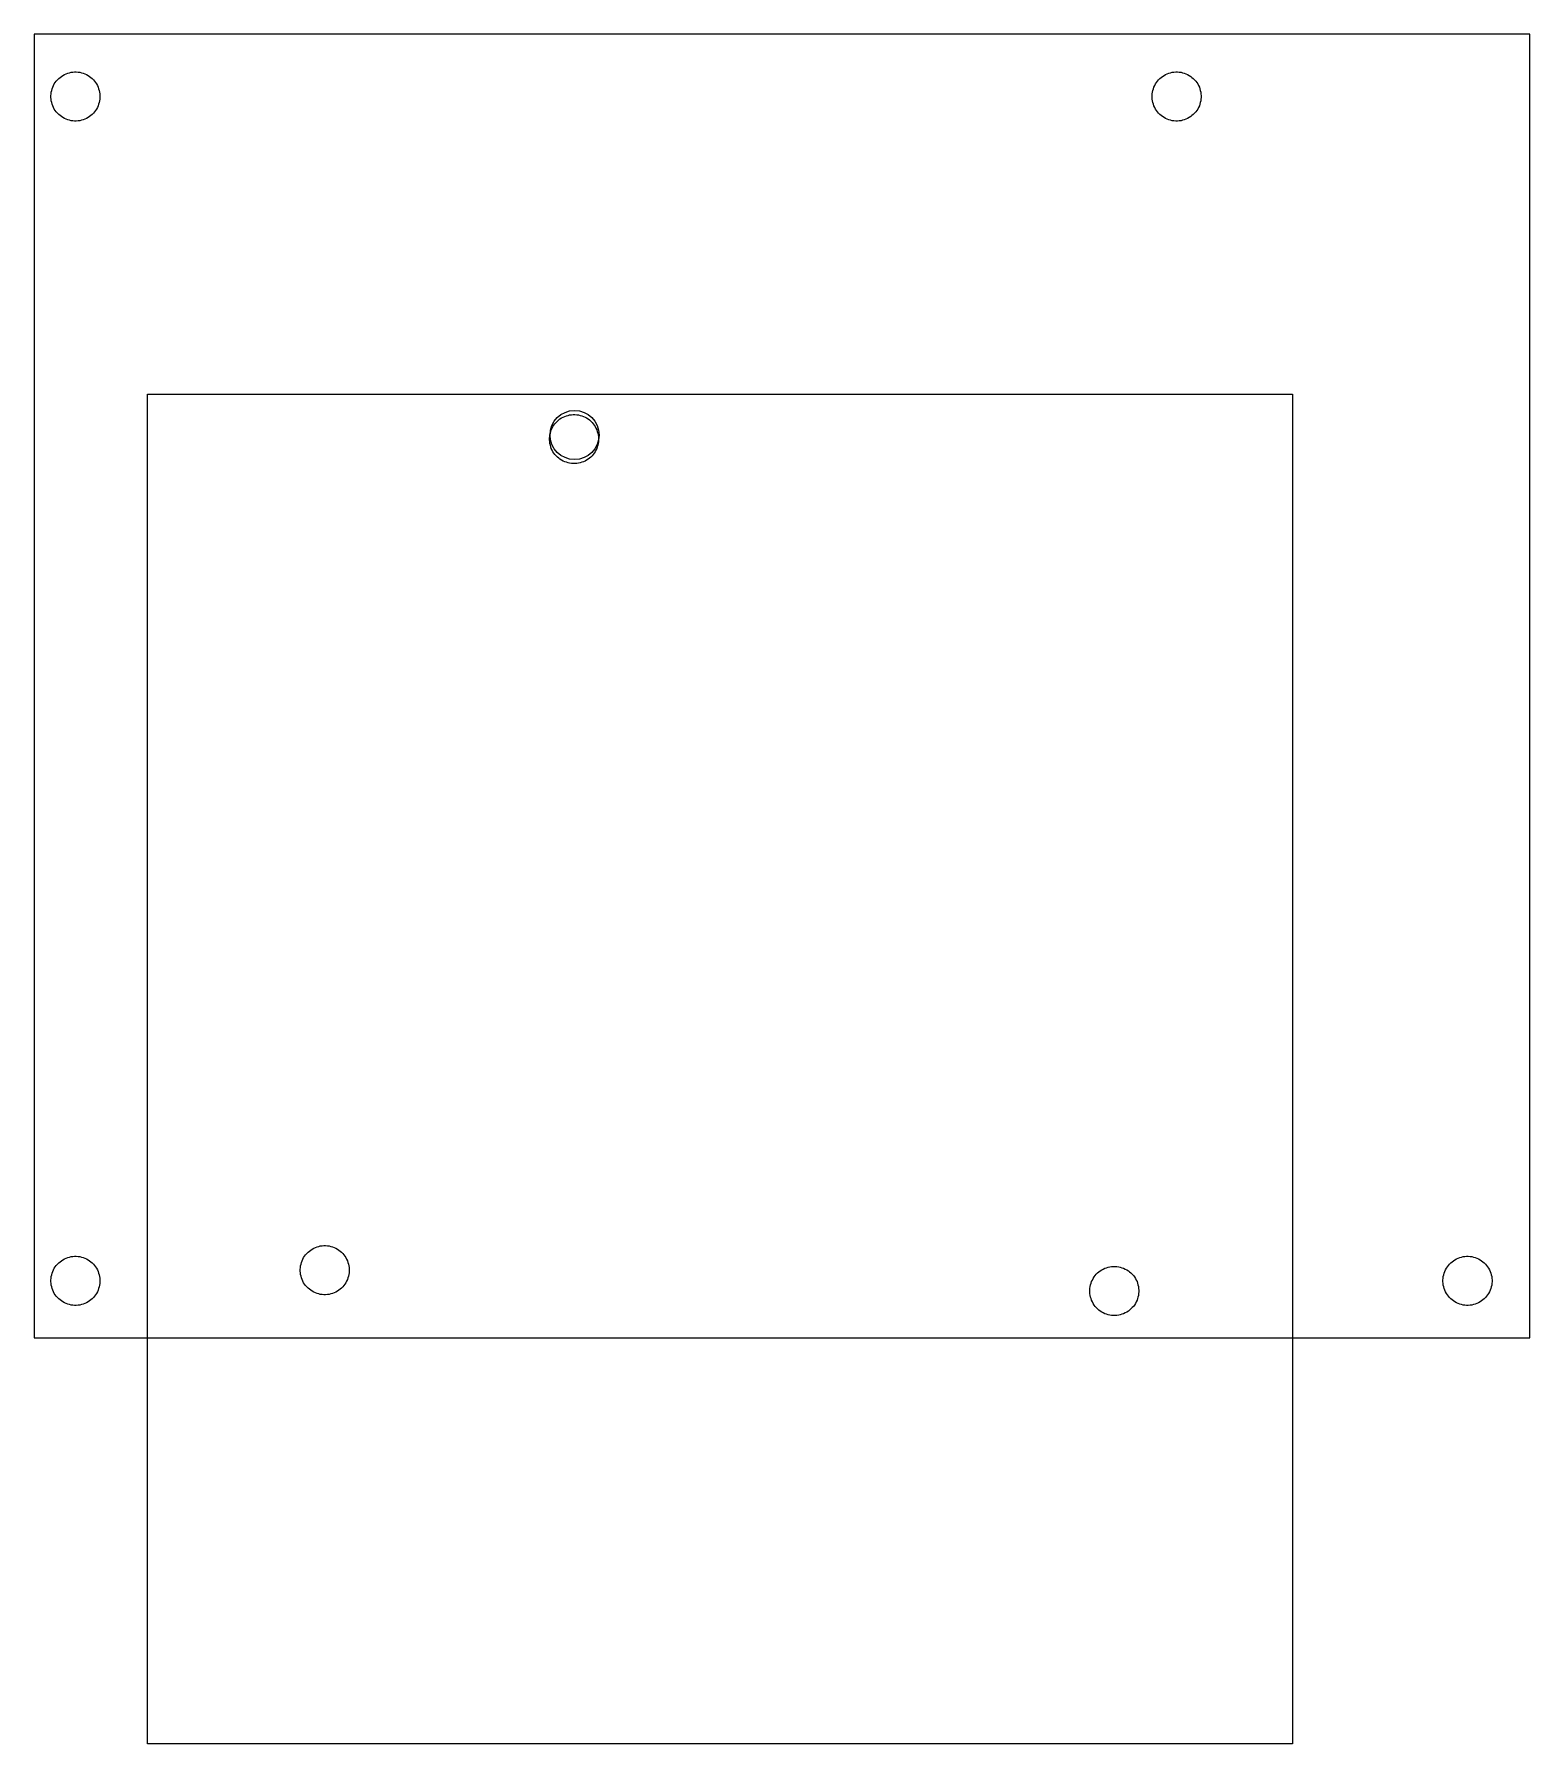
# Model space of a CAD drawing. Header units: millimetres. Extents: x -91 to 0, y -105 to 0.
import ezdxf

# ---------------------------------------------------------------- set-up
doc = ezdxf.new("R2010")
doc.units = ezdxf.units.MM
doc.layers.get('0').update_dxf_attribs({"linetype": 'CONTINUOUS'})

msp = doc.modelspace()

# ---------------------------------------------------------------- linework, layer by layer
for points in [[(-91.42, 0), (-91.42, -79.68), (0, -79.68), (0, 0)], [(-87.88, -4.91), (-87.96, -4.98), (-88.04, -5.04), (-88.13, -5.1), (-88.23, -5.15), (-88.33, -5.2), (-88.43, -5.23), (-88.53, -5.26), (-88.63, -5.29), (-88.74, -5.3), (-88.85, -5.31), (-88.95, -5.31), (-89.06, -5.3), (-89.17, -5.29), (-89.27, -5.26), (-89.37, -5.23), (-89.47, -5.2), (-89.57, -5.15), (-89.67, -5.1), (-89.76, -5.04), (-89.84, -4.98), (-89.92, -4.91), (-90, -4.83), (-90.07, -4.75), (-90.13, -4.67), (-90.19, -4.58), (-90.24, -4.48), (-90.29, -4.38), (-90.32, -4.28), (-90.35, -4.18), (-90.38, -4.08), (-90.39, -3.97), (-90.4, -3.86), (-90.4, -3.76), (-90.39, -3.65), (-90.38, -3.54), (-90.35, -3.44), (-90.32, -3.34), (-90.29, -3.24), (-90.24, -3.14), (-90.19, -3.04), (-90.13, -2.95), (-90.07, -2.87), (-90, -2.79), (-89.92, -2.71), (-89.84, -2.64), (-89.76, -2.58), (-89.67, -2.52), (-89.57, -2.47), (-89.47, -2.42), (-89.37, -2.39), (-89.27, -2.36), (-89.17, -2.33), (-89.06, -2.32), (-88.95, -2.31), (-88.85, -2.31), (-88.74, -2.32), (-88.63, -2.33), (-88.53, -2.36), (-88.43, -2.39), (-88.33, -2.42), (-88.23, -2.47), (-88.13, -2.52), (-88.04, -2.58), (-87.96, -2.64), (-87.88, -2.71), (-87.8, -2.79), (-87.73, -2.87), (-87.67, -2.95), (-87.61, -3.04), (-87.56, -3.14), (-87.51, -3.24), (-87.48, -3.34), (-87.45, -3.44), (-87.42, -3.54), (-87.41, -3.65), (-87.4, -3.76), (-87.4, -3.86), (-87.41, -3.97), (-87.42, -4.08), (-87.45, -4.18), (-87.48, -4.28), (-87.51, -4.38), (-87.56, -4.48), (-87.61, -4.58), (-87.67, -4.67), (-87.73, -4.75), (-87.8, -4.83)], [(-22.61, -4.91), (-22.69, -4.83), (-22.76, -4.75), (-22.82, -4.67), (-22.88, -4.58), (-22.93, -4.48), (-22.98, -4.38), (-23.01, -4.28), (-23.04, -4.18), (-23.07, -4.08), (-23.08, -3.97), (-23.09, -3.86), (-23.09, -3.76), (-23.08, -3.65), (-23.07, -3.54), (-23.04, -3.44), (-23.01, -3.34), (-22.98, -3.24), (-22.93, -3.14), (-22.88, -3.04), (-22.82, -2.95), (-22.76, -2.87), (-22.69, -2.79), (-22.61, -2.71), (-22.53, -2.64), (-22.45, -2.58), (-22.36, -2.52), (-22.26, -2.47), (-22.16, -2.42), (-22.06, -2.39), (-21.96, -2.36), (-21.86, -2.33), (-21.75, -2.32), (-21.64, -2.31), (-21.54, -2.31), (-21.43, -2.32), (-21.32, -2.33), (-21.22, -2.36), (-21.12, -2.39), (-21.02, -2.42), (-20.92, -2.47), (-20.82, -2.52), (-20.73, -2.58), (-20.65, -2.64), (-20.57, -2.71), (-20.49, -2.79), (-20.42, -2.87), (-20.36, -2.95), (-20.3, -3.04), (-20.25, -3.14), (-20.2, -3.24), (-20.17, -3.34), (-20.14, -3.44), (-20.11, -3.54), (-20.1, -3.65), (-20.09, -3.76), (-20.09, -3.86), (-20.1, -3.97), (-20.11, -4.08), (-20.14, -4.18), (-20.17, -4.28), (-20.2, -4.38), (-20.25, -4.48), (-20.3, -4.58), (-20.36, -4.67), (-20.42, -4.75), (-20.49, -4.83), (-20.57, -4.91), (-20.65, -4.98), (-20.73, -5.04), (-20.82, -5.1), (-20.92, -5.15), (-21.02, -5.2), (-21.12, -5.23), (-21.22, -5.26), (-21.32, -5.29), (-21.43, -5.3), (-21.54, -5.31), (-21.64, -5.31), (-21.75, -5.3), (-21.86, -5.29), (-21.96, -5.26), (-22.06, -5.23), (-22.16, -5.2), (-22.26, -5.15), (-22.36, -5.1), (-22.45, -5.04), (-22.53, -4.98)], [(-14.5, -104.5), (-84.5, -104.5), (-84.5, -22), (-14.5, -22)], [(-58.37, -26.25), (-58.47, -26.25), (-58.58, -26.24), (-58.69, -26.23), (-58.79, -26.2), (-58.89, -26.17), (-58.99, -26.14), (-59.09, -26.09), (-59.19, -26.04), (-59.28, -25.98), (-59.36, -25.92), (-59.44, -25.85), (-59.52, -25.77), (-59.59, -25.69), (-59.65, -25.61), (-59.71, -25.52), (-59.76, -25.42), (-59.81, -25.32), (-59.84, -25.22), (-59.87, -25.12), (-59.9, -25.02), (-59.91, -24.91), (-59.92, -24.8), (-59.92, -24.7), (-59.91, -24.59), (-59.9, -24.48), (-59.87, -24.38), (-59.84, -24.28), (-59.81, -24.18), (-59.76, -24.08), (-59.71, -23.98), (-59.65, -23.89), (-59.59, -23.81), (-59.52, -23.73), (-59.44, -23.65), (-59.36, -23.58), (-59.28, -23.52), (-59.19, -23.46), (-59.09, -23.41), (-58.99, -23.36), (-58.89, -23.33), (-58.79, -23.3), (-58.69, -23.27), (-58.58, -23.26), (-58.47, -23.25), (-58.37, -23.25), (-58.26, -23.26), (-58.15, -23.27), (-58.05, -23.3), (-57.95, -23.33), (-57.85, -23.36), (-57.75, -23.41), (-57.65, -23.46), (-57.56, -23.52), (-57.48, -23.58), (-57.4, -23.65), (-57.32, -23.73), (-57.25, -23.81), (-57.19, -23.89), (-57.13, -23.98), (-57.08, -24.08), (-57.03, -24.18), (-57, -24.28), (-56.97, -24.38), (-56.94, -24.48), (-56.93, -24.59), (-56.92, -24.7), (-56.92, -24.8), (-56.93, -24.91), (-56.94, -25.02), (-56.97, -25.12), (-57, -25.22), (-57.03, -25.32), (-57.08, -25.42), (-57.13, -25.52), (-57.19, -25.61), (-57.25, -25.69), (-57.32, -25.77), (-57.4, -25.85), (-57.48, -25.92), (-57.56, -25.98), (-57.65, -26.04), (-57.75, -26.09), (-57.85, -26.14), (-57.95, -26.17), (-58.05, -26.2), (-58.15, -26.23), (-58.26, -26.24)], [(-75.15, -75.71), (-75.16, -75.6), (-75.16, -75.5), (-75.15, -75.39), (-75.14, -75.28), (-75.11, -75.18), (-75.08, -75.08), (-75.05, -74.98), (-75, -74.88), (-74.95, -74.78), (-74.89, -74.69), (-74.83, -74.61), (-74.76, -74.53), (-74.68, -74.45), (-74.6, -74.38), (-74.52, -74.32), (-74.43, -74.26), (-74.33, -74.21), (-74.23, -74.16), (-74.13, -74.13), (-74.03, -74.1), (-73.93, -74.07), (-73.82, -74.06), (-73.71, -74.05), (-73.61, -74.05), (-73.5, -74.06), (-73.39, -74.07), (-73.29, -74.1), (-73.19, -74.13), (-73.09, -74.16), (-72.99, -74.21), (-72.89, -74.26), (-72.8, -74.32), (-72.72, -74.38), (-72.64, -74.45), (-72.56, -74.53), (-72.49, -74.61), (-72.43, -74.69), (-72.37, -74.78), (-72.32, -74.88), (-72.27, -74.98), (-72.24, -75.08), (-72.21, -75.18), (-72.18, -75.28), (-72.17, -75.39), (-72.16, -75.5), (-72.16, -75.6), (-72.17, -75.71), (-72.18, -75.82), (-72.21, -75.92), (-72.24, -76.02), (-72.27, -76.12), (-72.32, -76.22), (-72.37, -76.32), (-72.43, -76.41), (-72.49, -76.49), (-72.56, -76.57), (-72.64, -76.65), (-72.72, -76.72), (-72.8, -76.78), (-72.89, -76.84), (-72.99, -76.89), (-73.09, -76.94), (-73.19, -76.97), (-73.29, -77), (-73.39, -77.03), (-73.5, -77.04), (-73.61, -77.05), (-73.71, -77.05), (-73.82, -77.04), (-73.93, -77.03), (-74.03, -77), (-74.13, -76.97), (-74.23, -76.94), (-74.33, -76.89), (-74.43, -76.84), (-74.52, -76.78), (-74.6, -76.72), (-74.68, -76.65), (-74.76, -76.57), (-74.83, -76.49), (-74.89, -76.41), (-74.95, -76.32), (-75, -76.22), (-75.05, -76.12), (-75.08, -76.02), (-75.11, -75.92), (-75.14, -75.82)], [(-89.57, -77.54), (-89.67, -77.49), (-89.76, -77.43), (-89.84, -77.37), (-89.92, -77.3), (-90, -77.22), (-90.07, -77.14), (-90.13, -77.06), (-90.19, -76.97), (-90.24, -76.87), (-90.29, -76.77), (-90.32, -76.67), (-90.35, -76.57), (-90.38, -76.47), (-90.39, -76.36), (-90.4, -76.25), (-90.4, -76.15), (-90.39, -76.04), (-90.38, -75.93), (-90.35, -75.83), (-90.32, -75.73), (-90.29, -75.63), (-90.24, -75.53), (-90.19, -75.43), (-90.13, -75.34), (-90.07, -75.26), (-90, -75.18), (-89.92, -75.1), (-89.84, -75.03), (-89.76, -74.97), (-89.67, -74.91), (-89.57, -74.86), (-89.47, -74.81), (-89.37, -74.78), (-89.27, -74.75), (-89.17, -74.72), (-89.06, -74.71), (-88.95, -74.7), (-88.85, -74.7), (-88.74, -74.71), (-88.63, -74.72), (-88.53, -74.75), (-88.43, -74.78), (-88.33, -74.81), (-88.23, -74.86), (-88.13, -74.91), (-88.04, -74.97), (-87.96, -75.03), (-87.88, -75.1), (-87.8, -75.18), (-87.73, -75.26), (-87.67, -75.34), (-87.61, -75.43), (-87.56, -75.53), (-87.51, -75.63), (-87.48, -75.73), (-87.45, -75.83), (-87.42, -75.93), (-87.41, -76.04), (-87.4, -76.15), (-87.4, -76.25), (-87.41, -76.36), (-87.42, -76.47), (-87.45, -76.57), (-87.48, -76.67), (-87.51, -76.77), (-87.56, -76.87), (-87.61, -76.97), (-87.67, -77.06), (-87.73, -77.14), (-87.8, -77.22), (-87.88, -77.3), (-87.96, -77.37), (-88.04, -77.43), (-88.13, -77.49), (-88.23, -77.54), (-88.33, -77.59), (-88.43, -77.62), (-88.53, -77.65), (-88.63, -77.68), (-88.74, -77.69), (-88.85, -77.7), (-88.95, -77.7), (-89.06, -77.69), (-89.17, -77.68), (-89.27, -77.65), (-89.37, -77.62), (-89.47, -77.59)], [(-2.79, -77.3), (-2.87, -77.37), (-2.95, -77.43), (-3.04, -77.49), (-3.14, -77.54), (-3.24, -77.59), (-3.34, -77.62), (-3.44, -77.65), (-3.54, -77.68), (-3.65, -77.69), (-3.76, -77.7), (-3.86, -77.7), (-3.97, -77.69), (-4.08, -77.68), (-4.18, -77.65), (-4.28, -77.62), (-4.38, -77.59), (-4.48, -77.54), (-4.58, -77.49), (-4.67, -77.43), (-4.75, -77.37), (-4.83, -77.3), (-4.91, -77.22), (-4.98, -77.14), (-5.04, -77.06), (-5.1, -76.97), (-5.15, -76.87), (-5.2, -76.77), (-5.23, -76.67), (-5.26, -76.57), (-5.29, -76.47), (-5.3, -76.36), (-5.31, -76.25), (-5.31, -76.15), (-5.3, -76.04), (-5.29, -75.93), (-5.26, -75.83), (-5.23, -75.73), (-5.2, -75.63), (-5.15, -75.53), (-5.1, -75.43), (-5.04, -75.34), (-4.98, -75.26), (-4.91, -75.18), (-4.83, -75.1), (-4.75, -75.03), (-4.67, -74.97), (-4.58, -74.91), (-4.48, -74.86), (-4.38, -74.81), (-4.28, -74.78), (-4.18, -74.75), (-4.08, -74.72), (-3.97, -74.71), (-3.86, -74.7), (-3.76, -74.7), (-3.65, -74.71), (-3.54, -74.72), (-3.44, -74.75), (-3.34, -74.78), (-3.24, -74.81), (-3.14, -74.86), (-3.04, -74.91), (-2.95, -74.97), (-2.87, -75.03), (-2.79, -75.1), (-2.71, -75.18), (-2.64, -75.26), (-2.58, -75.34), (-2.52, -75.43), (-2.47, -75.53), (-2.42, -75.63), (-2.39, -75.73), (-2.36, -75.83), (-2.33, -75.93), (-2.32, -76.04), (-2.31, -76.15), (-2.31, -76.25), (-2.32, -76.36), (-2.33, -76.47), (-2.36, -76.57), (-2.39, -76.67), (-2.42, -76.77), (-2.47, -76.87), (-2.52, -76.97), (-2.58, -77.06), (-2.64, -77.14), (-2.71, -77.22)], [(-23.92, -76.55), (-23.91, -76.66), (-23.9, -76.77), (-23.9, -76.87), (-23.91, -76.98), (-23.92, -77.09), (-23.95, -77.19), (-23.98, -77.29), (-24.01, -77.39), (-24.06, -77.49), (-24.11, -77.59), (-24.17, -77.68), (-24.23, -77.76), (-24.3, -77.84), (-24.38, -77.92), (-24.46, -77.99), (-24.54, -78.05), (-24.63, -78.11), (-24.73, -78.16), (-24.83, -78.21), (-24.93, -78.24), (-25.03, -78.27), (-25.13, -78.3), (-25.24, -78.31), (-25.35, -78.32), (-25.45, -78.32), (-25.56, -78.31), (-25.67, -78.3), (-25.77, -78.27), (-25.87, -78.24), (-25.97, -78.21), (-26.07, -78.16), (-26.17, -78.11), (-26.26, -78.05), (-26.34, -77.99), (-26.42, -77.92), (-26.5, -77.84), (-26.57, -77.76), (-26.63, -77.68), (-26.69, -77.59), (-26.74, -77.49), (-26.79, -77.39), (-26.82, -77.29), (-26.85, -77.19), (-26.88, -77.09), (-26.89, -76.98), (-26.9, -76.87), (-26.9, -76.77), (-26.89, -76.66), (-26.88, -76.55), (-26.85, -76.45), (-26.82, -76.35), (-26.79, -76.25), (-26.74, -76.15), (-26.69, -76.05), (-26.63, -75.96), (-26.57, -75.88), (-26.5, -75.8), (-26.42, -75.72), (-26.34, -75.65), (-26.26, -75.59), (-26.17, -75.53), (-26.07, -75.48), (-25.97, -75.43), (-25.87, -75.4), (-25.77, -75.37), (-25.67, -75.34), (-25.56, -75.33), (-25.45, -75.32), (-25.35, -75.32), (-25.24, -75.33), (-25.13, -75.34), (-25.03, -75.37), (-24.93, -75.4), (-24.83, -75.43), (-24.73, -75.48), (-24.63, -75.53), (-24.54, -75.59), (-24.46, -75.65), (-24.38, -75.72), (-24.3, -75.8), (-24.23, -75.88), (-24.17, -75.96), (-24.11, -76.05), (-24.06, -76.15), (-24.01, -76.25), (-23.98, -76.35), (-23.95, -76.45)]]:
    msp.add_lwpolyline(points, close=True)
msp.add_circle((-58.39, -24.5), 1.5)

doc.saveas('drawing.dxf')
